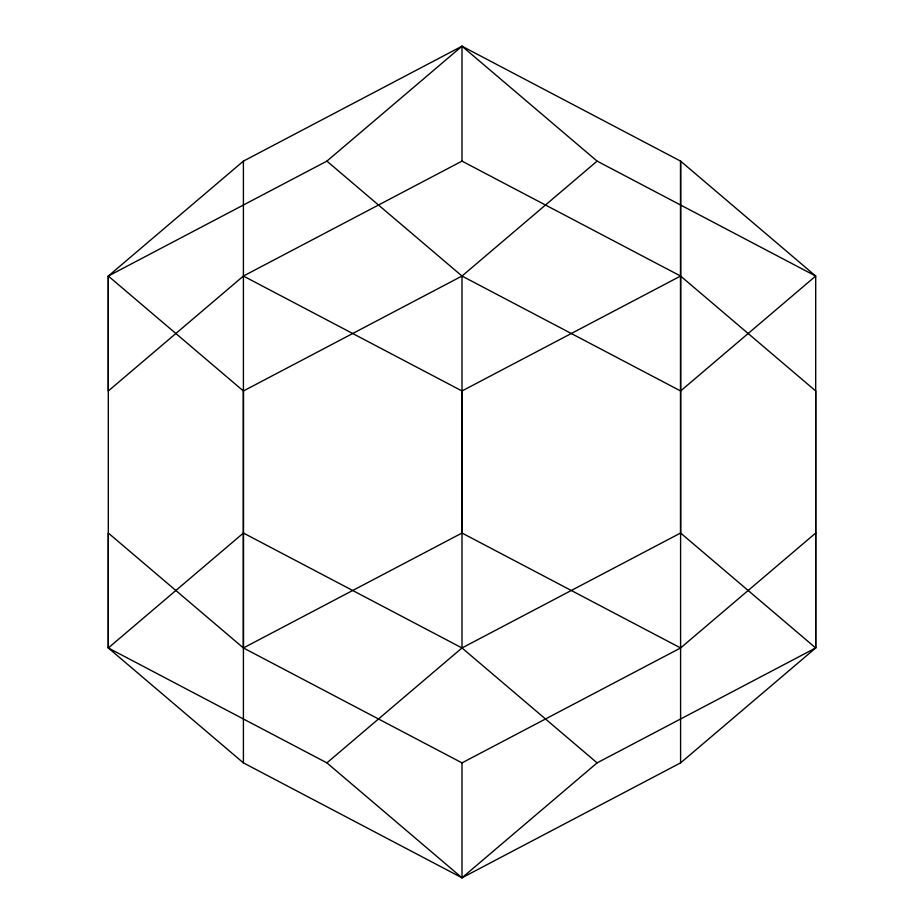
<?xml version="1.0" encoding="UTF-8"?>
<svg xmlns="http://www.w3.org/2000/svg" width="924" height="924" viewBox="0 0 924 924"><rect width="100%" height="100%" fill="white"/><g stroke="black" fill="none" stroke-linecap="round" stroke-linejoin="round"><path stroke-width="1.39" d="M326.9 161.123L462 276.045L680.607 390.968L815.696 276.045L597.1 161.123L462 46.2L326.9 161.123L108.304 276.045L108.304 647.955L326.9 762.878L462 877.8L597.1 762.878L815.696 647.955L815.696 276.045L680.595 161.123L462 46.2L243.405 161.123L108.304 276.045L108.304 390.979L243.405 276.045L462 161.123L680.595 276.045L815.696 390.968L815.696 647.955L680.595 762.878L462 877.8L243.405 762.878L108.304 647.955L108.304 533.033L243.405 647.955L462 762.878L680.595 647.955L815.707 533.033M243.405 762.878L243.405 390.979L108.304 276.045M680.595 647.955L462 533.033L243.405 647.955L243.405 161.123M462 877.8L462 762.878M462 533.033L462 276.045L597.1 161.123M462 161.123L462 46.2M680.595 762.878L680.595 161.123L680.595 533.021L815.696 647.955M108.304 647.955L243.405 533.033L462 647.955L597.1 762.878M326.9 762.878L462 647.955L680.595 533.021M243.405 390.979L462 276.045M243.405 276.045L462 390.968L680.595 276.045M462 390.968L462 647.955"/></g></svg>
